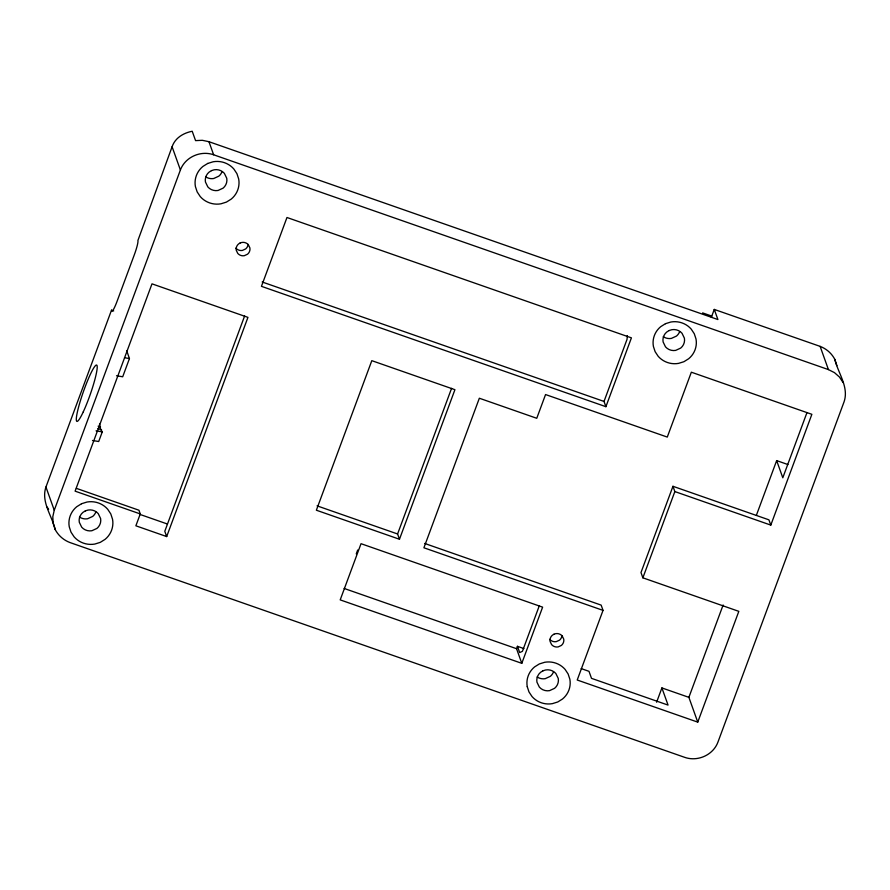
<?xml version="1.0" encoding="UTF-8"?>
<svg xmlns="http://www.w3.org/2000/svg" width="890" height="890" viewBox="0 0 890 890"><rect width="100%" height="100%" fill="white"/><g stroke="black" fill="none" stroke-linecap="round" stroke-linejoin="round"><path stroke-width="1.33" d="M627.294 335.575L627.049 339.312L604.021 401.435L605.901 406.697L261.449 286.335L286.969 217.494L631.422 337.855L605.901 406.697M113.686 310.944L111.506 310.187L45.946 487.019C40.862 501.815 51.931 515.644 55.191 529.528C58.317 535.535 63.579 540.108 69.887 542.522L684.699 757.346C697.615 761.929 713.135 755.098 717.93 742.138L844.054 401.868C849.16 387.083 838.091 373.255 834.82 359.371C831.683 353.363 826.432 348.791 820.124 346.377L714.258 309.42L711.332 317.329M843.119 382.589L839.459 377.049L834.453 372.621L828.423 369.595L213.633 154.782C200.728 150.199 185.198 157.029 180.403 169.979L54.257 510.237L52.81 516.678L53.133 523.253L55.191 529.528M656.609 702.221L661.904 687.926L688.882 697.348L697.76 722.135L577.221 680.016L603.031 610.373L601.151 605.111L424.63 543.434M714.258 309.42L717.919 319.555L208.961 141.71L202.33 140.309L195.566 140.62L192.207 131.253C183.429 132.999 175.108 137.883 172.093 146.761L137.894 240.534A12.805 1.58 -70.7 0 1 134.334 254.751L117.024 301.432A12.805 1.58 -70.7 0 1 111.784 310.966L111.506 310.187M99.48 424.063L100.692 429.369L102.272 431.861L98.701 441.518L92.493 440.483M126.703 350.627L129.439 358.581L122.698 376.782L116.501 375.747M140.275 513.931L135.87 525.801L166.686 536.57L247.943 317.374L151.99 283.843L75.105 491.158L140.275 513.931L138.951 510.226L76.384 488.365M244.617 315.995L164.795 531.297L166.686 536.57M356.267 553.858L357.691 550.02M399.476 539.251L454.924 389.698L371.809 360.661L316.362 510.215L399.476 539.251L397.585 533.978L451.586 388.329M521.796 663.328L542.622 607.147L361.029 543.69L340.203 599.882L521.796 663.328L516.556 648.699L517.435 646.318L523.943 648.599M539.296 605.779L522.408 651.335L519.671 652.57L517.435 646.318M672.962 486.296L674.854 491.569L770.807 525.1L768.915 519.827L672.962 486.296L640.989 572.548L642.869 577.821L738.822 611.352L697.76 722.135M642.869 577.821L674.854 491.569M688.882 697.348L723.125 605M756.4 515.243L776.659 460.608L787.928 464.547M806.896 412.782L782.799 477.785L776.659 460.608M770.807 525.1L811.869 414.317L691.341 372.198L667.278 437.079L545.559 394.548L536.759 418.289L479.343 398.231L423.907 547.784L603.031 610.373M96.076 430.838L102.272 431.861M124.511 357.691L129.439 358.581M702.622 312.902L711.8 316.106M262.172 281.985L604.021 401.435M98.145 426.176L100.537 427.022M97.956 428.591L101.549 429.848M317.074 505.854L397.585 533.978M139.786 514.364L167.231 523.954M581.192 668.601L588.991 671.327L591.505 678.347L668.056 705.091L661.904 687.926M344.107 588.435L516.556 648.699M47.159 507.089L48.616 509.303M820.124 346.377L828.423 369.595M208.961 141.71L213.633 154.782M172.093 146.761L180.403 169.979M45.946 487.019L54.257 510.237M834.82 359.371L836.878 365.645M527.258 686.691L528.971 691.919L532.02 696.536A22.061 21.649 -19.7 0 0 552.379 703.645L557.763 701.976L562.513 699.006A21.015 20.615 -19.7 0 0 569.856 679.226L568.132 673.997L565.083 669.38A22.061 21.649 -19.7 0 0 544.725 662.271L539.34 663.94L534.59 666.91A21.015 20.615 -19.7 0 0 527.258 686.691M95.842 511.973A10.513 10.313 -19.7 0 1 92.649 516.445L87.576 518.759A11.036 10.825 -19.7 0 1 79.488 517.046M549.742 639.365A7.064 6.931 -19.7 0 0 556.25 641.645L559.499 640.166A6.731 6.597 -19.7 0 0 561.924 635.582M221.988 171.714A10.513 10.313 -19.7 0 1 218.795 176.176L213.722 178.501A11.036 10.825 -19.7 0 1 205.635 176.787M663.284 336.698A11.036 10.825 -19.7 0 0 671.372 338.411L676.444 336.086A10.513 10.313 -19.7 0 0 679.637 331.625M537.137 676.956A11.036 10.825 -19.7 0 0 545.225 678.669L550.298 676.344A10.513 10.313 -19.7 0 0 553.491 671.883M235.883 248.154A7.064 6.931 -19.7 0 0 242.403 250.435L245.64 248.944A6.731 6.597 -19.7 0 0 248.076 244.372M207.693 163.46L202.864 166.474A21.36 20.948 -19.7 0 0 195.411 186.577L197.157 191.884L200.25 196.579A22.417 21.994 -19.7 0 0 220.942 203.81L226.405 202.108L231.233 199.093A21.36 20.948 -19.7 0 0 238.687 179.001L236.94 173.684L233.847 169A22.417 21.994 -19.7 0 0 213.166 161.769L207.693 163.46M211.497 170.624L209.117 172.104A10.513 10.313 -19.7 0 0 205.445 182.005L207.837 186.922A11.036 10.825 -19.7 0 0 218.017 190.482L223.079 188.157A10.513 10.313 -19.7 0 0 226.75 178.267L224.369 173.35A11.036 10.825 -19.7 0 0 214.19 169.79L211.497 170.624M240.111 242.992L238.598 243.949A6.731 6.597 -19.7 0 0 236.251 250.279L237.775 253.428A7.064 6.931 -19.7 0 0 244.283 255.697L247.531 254.217A6.731 6.597 -19.7 0 0 249.879 247.887L248.355 244.739A7.064 6.931 -19.7 0 0 241.835 242.458L240.111 242.992M81.546 503.729L76.718 506.733A21.36 20.948 -19.7 0 0 69.264 526.836L71.011 532.153L74.104 536.837A22.417 21.994 -19.7 0 0 94.796 544.068L100.259 542.366L105.087 539.351A21.36 20.948 -19.7 0 0 112.54 519.259L110.794 513.942L107.701 509.258A22.417 21.994 -19.7 0 0 87.02 502.027L81.546 503.729M85.351 510.882L82.97 512.362A10.513 10.313 -19.7 0 0 79.299 522.263L81.691 527.18A11.036 10.825 -19.7 0 0 91.87 530.74L96.932 528.415A10.513 10.313 -19.7 0 0 100.603 518.525L98.223 513.608A11.036 10.825 -19.7 0 0 88.043 510.048L85.351 510.882M665.486 323.682L660.736 326.652A21.015 20.615 -19.7 0 0 653.405 346.433L655.118 351.661L658.166 356.278A22.061 21.649 -19.7 0 0 678.525 363.387L683.909 361.718L688.66 358.748A21.015 20.615 -19.7 0 0 696.002 338.968L694.278 333.739L691.23 329.122A22.061 21.649 -19.7 0 0 670.871 322.013L665.486 323.682M669.147 330.535L666.766 332.014A10.513 10.313 -19.7 0 0 663.106 341.916L665.486 346.833A11.036 10.825 -19.7 0 0 675.666 350.393L680.728 348.068A10.513 10.313 -19.7 0 0 684.399 338.178L682.018 333.261A11.036 10.825 -19.7 0 0 671.839 329.701L669.147 330.535M553.969 634.203L552.445 635.16A6.731 6.597 -19.7 0 0 550.098 641.49L551.622 644.638A7.064 6.931 -19.7 0 0 558.141 646.919L561.379 645.428A6.731 6.597 -19.7 0 0 563.726 639.098L562.202 635.95A7.064 6.931 -19.7 0 0 555.683 633.669L553.969 634.203M543 670.793L540.619 672.273A10.513 10.313 -19.7 0 0 536.948 682.174L539.34 687.091A11.036 10.825 -19.7 0 0 549.519 690.651L554.581 688.326A10.513 10.313 -19.7 0 0 558.253 678.436L555.872 673.519A11.036 10.825 -19.7 0 0 545.692 669.959L543 670.793M83.304 411.792A29.871 3.693 -70.7 0 0 97.021 365.523A29.871 3.693 -70.7 0 0 79.922 402.336A29.871 3.693 -70.7 0 0 83.304 411.792"/></g></svg>
